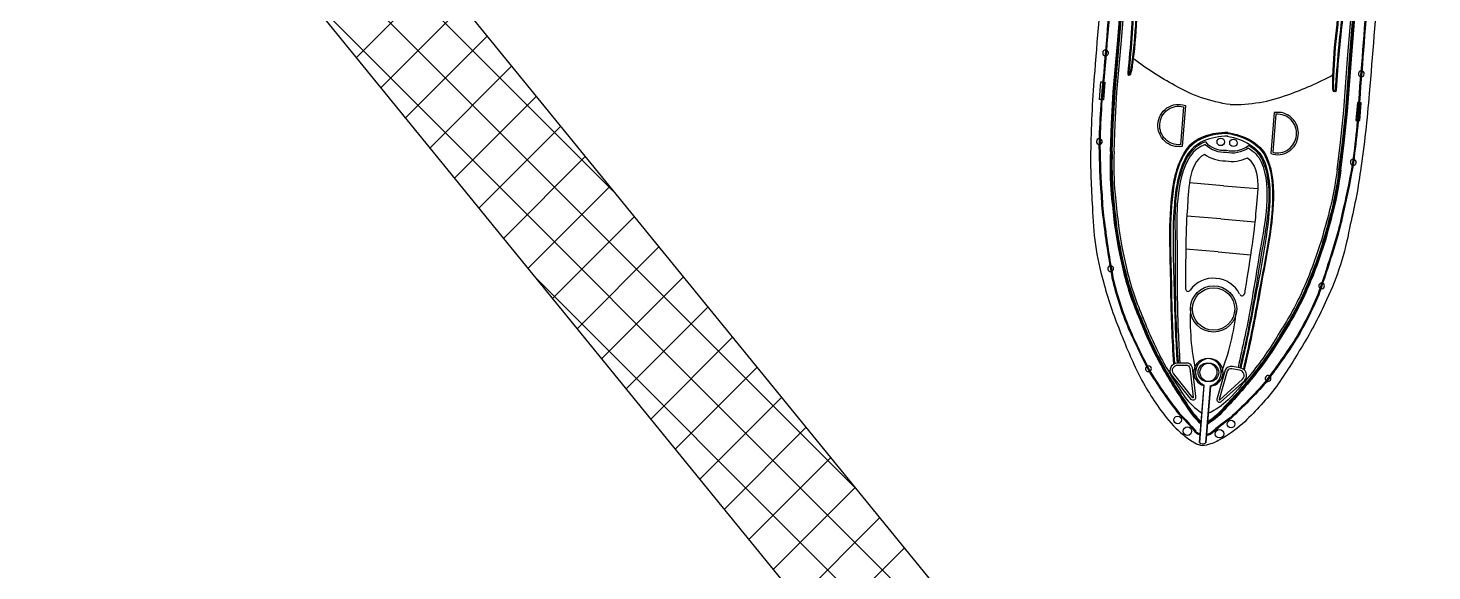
# Model space of a CAD drawing. Header units: metres. Extents: x 258469 to 261959, y 2180031 to 2183133.
# Drawn here: x 258469.1 to 258584.5, y 2182999.1 to 2183043.7 of the extents above; entities that cross this region are included whole.
import ezdxf

# ---------------------------------------------------------------- set-up
doc = ezdxf.new("R2010")
doc.units = ezdxf.units.M
doc.layers.add('PORT', color=5, linetype='Continuous')

msp = doc.modelspace()

# ---------------------------------------------------------------- linework, layer by layer
at = {"color": 32, "true_color": 0xcd6928}
for p, q in [((258567.38, 2183030.78), (258564.57, 2183031.01)), ((258567.38, 2183030.78), (258570.19, 2183030.55)), ((258567.16, 2183028.06), (258564.36, 2183028.29)), ((258567.16, 2183028.06), (258569.96, 2183027.83)), ((258566.94, 2183025.34), (258564.25, 2183025.56)), ((258566.94, 2183025.34), (258569.62, 2183025.12))]:
    msp.add_line(p, q, dxfattribs=at)
for points in [[(258571.05, 2183075.93, 0.01736), (258564.78, 2183076.29, 0.12634), (258561.76, 2183075.68, 0.172899), (258559.96, 2183072, 0.013884), (258559.56, 2183068.61, 0.008973), (258558.94, 2183063.78, 0.01509), (258558.34, 2183058.25, -0.002245), (258557.58, 2183049.7, 0.003342), (258556.79, 2183040.2, 0.016984), (258556.46, 2183033.83, 0.024546), (258556.61, 2183029.01, 0.067942), (258557.5, 2183022.9, 0.033948), (258558.86, 2183018.86, 0.022001), (258560.44, 2183015.22, 0.042872), (258562.53, 2183011.93, 0.059514), (258564.09, 2183010.31, 0.046364), (258565.01, 2183009.67, 0.104882), (258565.64, 2183009.45, 0.104882)], [(258571.05, 2183075.93, -0.01736), (258577.3, 2183075.27, -0.12634), (258580.19, 2183074.18, -0.172899), (258581.36, 2183070.26, -0.013884), (258581.21, 2183066.85, -0.008973), (258581.04, 2183061.98, -0.01509), (258580.74, 2183056.42, 0.002245), (258580.11, 2183047.86, -0.003342), (258579.35, 2183038.36, -0.016984), (258578.64, 2183032.02, -0.024546), (258577.73, 2183027.3, -0.067942), (258575.85, 2183021.41, -0.033948), (258573.86, 2183017.64, -0.022001), (258571.72, 2183014.3, -0.042872), (258569.12, 2183011.4, -0.059514), (258567.31, 2183010.05, -0.046364), (258566.31, 2183009.57, -0.104882), (258565.64, 2183009.45, -0.104882)], [(258558.08, 2183033.6), (258558.16, 2183035.87), (258558.31, 2183038.49), (258558.69, 2183042.74), (258559.16, 2183048.59), (258560.03, 2183057.96, 0.002601), (258560.56, 2183063.04, -0.004411), (258561, 2183067.36, -0.013009), (258561.45, 2183070.32, -0.113396), (258562.14, 2183071.86, -0.146005), (258562.97, 2183072.47, -1.595219)], [(258558.16, 2183033.6), (258558.23, 2183035.86), (258558.39, 2183038.48), (258558.76, 2183042.73), (258559.24, 2183048.58), (258560.11, 2183057.95, 0.002601), (258560.64, 2183063.03, -0.004411), (258561.08, 2183067.35, -0.013003), (258561.52, 2183070.3, -0.113337), (258562.2, 2183071.81, -0.144821), (258562.98, 2183072.39, -0.138987)], [(258558.23, 2183033.6), (258558.31, 2183035.86), (258558.47, 2183038.47), (258558.84, 2183042.73), (258559.32, 2183048.57), (258560.19, 2183057.94, 0.002601), (258560.71, 2183063.02, -0.00441), (258561.16, 2183067.34, -0.012997), (258561.6, 2183070.29, -0.113276), (258562.26, 2183071.77, -0.142458), (258563, 2183072.31, -0.142458)], [(258576.86, 2183032.08), (258577.15, 2183034.33), (258577.42, 2183036.93), (258577.74, 2183041.19), (258578.21, 2183047.04), (258578.87, 2183056.42, -0.002601), (258579.17, 2183061.52, 0.00441), (258579.43, 2183065.85, 0.012997), (258579.47, 2183068.83, 0.113276), (258579.05, 2183070.4, 0.142458), (258578.42, 2183071.06, 0.142458)], [(258576.94, 2183032.07), (258577.23, 2183034.32), (258577.49, 2183036.93), (258577.81, 2183041.18), (258578.29, 2183047.03), (258578.94, 2183056.42, -0.002601), (258579.25, 2183061.52, 0.004411), (258579.51, 2183065.85, 0.013003), (258579.55, 2183068.84, 0.113337), (258579.12, 2183070.44, 0.144821), (258578.44, 2183071.13, 0.138987)], [(258577.01, 2183032.06), (258577.3, 2183034.31), (258577.57, 2183036.92), (258577.89, 2183041.18), (258578.37, 2183047.03), (258579.02, 2183056.41, -0.002601), (258579.32, 2183061.51, 0.004411), (258579.58, 2183065.85, 0.013009), (258579.63, 2183068.84, 0.113396), (258579.19, 2183070.47, 0.146005), (258578.47, 2183071.21, 1.595219)], [(258569.17, 2183069.33), (258567.65, 2183069.46, 0.202722), (258562.72, 2183067.81, 0.178768), (258561.57, 2183065.57, -0.010028), (258561.08, 2183060.82, 0.005356), (258560.38, 2183052.97, 0.016605), (258559.96, 2183046.61, -0.018921), (258559.5, 2183040.02, 0.925873), (258559.76, 2183039.96, 0.041202), (258559.96, 2183041.12, 0.024461), (258560.28, 2183044.9, -0.012888), (258560.91, 2183052.17, 0.019359), (258561.18, 2183056.44, -0.002375), (258561.48, 2183061.37, 0.006386), (258561.76, 2183064.51, 0.013656), (258561.85, 2183065.77, 0.862706), (258561.61, 2183065.81, -0.648089)], [(258571.97, 2183069.1), (258573.36, 2183068.99, -0.202722), (258577.96, 2183066.57, -0.178768), (258578.73, 2183064.17, 0.010028), (258578.45, 2183059.41, -0.005356), (258577.87, 2183051.55, -0.016605), (258577.26, 2183045.21, 0.018921), (258576.64, 2183038.62, -0.925873), (258576.39, 2183038.61, -0.041202), (258576.37, 2183039.79, -0.024461), (258576.67, 2183043.56, 0.012888), (258577.22, 2183050.85, -0.019359), (258577.65, 2183055.1, 0.002375), (258578.15, 2183060.02, -0.006386), (258578.38, 2183063.16, -0.013656), (258578.5, 2183064.41, -0.862706), (258578.74, 2183064.42, 0.648089)], [(258558.39, 2183033.59), (258558.46, 2183035.85), (258558.62, 2183038.46), (258558.99, 2183042.71), (258559.47, 2183048.56), (258560.34, 2183057.92, 0.002601), (258560.86, 2183063.01, -0.00441), (258561.31, 2183067.32, -0.002867), (258561.39, 2183067.97, -0.002867)], [(258576.71, 2183032.1), (258577, 2183034.34), (258577.27, 2183036.95), (258577.58, 2183041.2), (258578.06, 2183047.05), (258578.71, 2183056.43, -0.002601), (258579.02, 2183061.53, 0.00441), (258579.28, 2183065.86, 0.002867), (258579.3, 2183066.52, 0.002867)], [(258561.68, 2183065.79, 0.016488), (258561.65, 2183065.56, -0.010023), (258561.16, 2183060.81, 0.005356), (258560.46, 2183052.96, 0.016607), (258560.04, 2183046.61, -0.018921), (258559.58, 2183040.01, -0.01143), (258559.58, 2183040.01, 0.913283), (258559.68, 2183039.98, 0.041174), (258559.89, 2183041.13, 0.024478), (258560.2, 2183044.9, -0.012889), (258560.84, 2183052.18, 0.019362), (258561.1, 2183056.44, -0.002377), (258561.4, 2183061.38, 0.006391), (258561.68, 2183064.52, 0.013664), (258561.77, 2183065.77, -0.000701), (258561.77, 2183065.77, 0.819976), (258561.68, 2183065.79, 0.819976)], [(258578.66, 2183064.41, -0.016488), (258578.66, 2183064.18, 0.010023), (258578.37, 2183059.41, -0.005356), (258577.8, 2183051.55, -0.016607), (258577.18, 2183045.22, 0.018921), (258576.57, 2183038.63, 0.01143), (258576.57, 2183038.62, -0.913283), (258576.46, 2183038.62, -0.041174), (258576.45, 2183039.78, -0.024478), (258576.75, 2183043.56, 0.012889), (258577.3, 2183050.84, -0.019362), (258577.72, 2183055.09, 0.002377), (258578.22, 2183060.01, -0.006391), (258578.45, 2183063.15, -0.013664), (258578.57, 2183064.4, 0.000701), (258578.57, 2183064.4, -0.819976), (258578.66, 2183064.41, -0.819976)], [(258559.61, 2183063.38, -0.006425), (258559.11, 2183058.16, -0.002217), (258558.36, 2183049.62, 0.003368), (258557.53, 2183040.06, 0.024633), (258557.14, 2183034.02, 0.015037), (258557.31, 2183030.02, 0.025439), (258557.51, 2183027.8, 0.013843), (258558.21, 2183023.21, 0.040266), (258559.55, 2183019.07, 0.016729), (258561.33, 2183015.41, 0.029739), (258563.71, 2183012.02, -0.01525), (258565.03, 2183010.58, 0.132389), (258565.31, 2183010.37, 0.028442), (258565.44, 2183010.31, 0.028442)], [(258559.69, 2183063.38, -0.006424), (258559.19, 2183058.15, -0.002217), (258558.44, 2183049.62, 0.003368), (258557.6, 2183040.05, 0.024633), (258557.22, 2183034.02, 0.015038), (258557.39, 2183030.03, 0.025461), (258557.59, 2183027.81, 0.013839), (258558.29, 2183023.22, 0.040238), (258559.62, 2183019.1, 0.016715), (258561.39, 2183015.45, 0.029693), (258563.77, 2183012.07, -0.015234), (258565.09, 2183010.63, 0.134036), (258565.34, 2183010.44, 0.024879), (258565.45, 2183010.39, 0.024879)], [(258580.32, 2183061.7, 0.006425), (258579.96, 2183056.46, 0.002217), (258579.32, 2183047.92, -0.003368), (258578.6, 2183038.34, -0.024633), (258578, 2183032.32, -0.015037), (258577.19, 2183028.4, -0.025439), (258576.63, 2183026.24, -0.013843), (258575.2, 2183021.82, -0.040266), (258573.22, 2183017.95, -0.016729), (258570.87, 2183014.63, -0.029739), (258567.97, 2183011.67, 0.01525), (258566.44, 2183010.46, -0.132389), (258566.12, 2183010.3, -0.028442), (258565.98, 2183010.27, -0.028442)], [(258580.24, 2183061.71, 0.006424), (258579.88, 2183056.47, 0.002217), (258579.25, 2183047.92, -0.003368), (258578.52, 2183038.35, -0.024633), (258577.93, 2183032.33, -0.015038), (258577.11, 2183028.42, -0.025461), (258576.56, 2183026.27, -0.013839), (258575.13, 2183021.85, -0.040238), (258573.15, 2183018, -0.016715), (258570.81, 2183014.68, -0.029693), (258567.92, 2183011.73, 0.015234), (258566.38, 2183010.52, -0.134036), (258566.1, 2183010.37, -0.024879), (258565.99, 2183010.35, -0.024879)], [(258567.92, 2183037.45, -0.096403), (258563.37, 2183039.02, -0.040538), (258559.98, 2183041.21, -1.92312)], [(258567.92, 2183037.45, 0.096403), (258572.67, 2183038.26, 0.040538), (258576.37, 2183039.88, 1.92312)], [(258564.24, 2183037.38), (258563.97, 2183034.01, -0.483063), (258561.99, 2183035.83, -0.50024), (258564.24, 2183037.38, -0.418424)], [(258571.54, 2183036.79), (258571.27, 2183033.42, 0.483063), (258573.52, 2183034.9, 0.50024), (258571.54, 2183036.79, 0.418424)], [(258558.08, 2183033.6, 0.031596), (258558.15, 2183030.07, 0.004928), (258558.4, 2183027.73, 0.02844), (258559.16, 2183023.7, 0.042875), (258560.49, 2183019.79, 0.035347), (258562.22, 2183016.06, 0.024093), (258564.23, 2183012.81, 0.079837), (258565.52, 2183011.22)], [(258558.16, 2183033.6, 0.031592), (258558.23, 2183030.07, 0.004926), (258558.48, 2183027.74, 0.028436), (258559.24, 2183023.72, 0.042895), (258560.56, 2183019.82, 0.035363), (258562.28, 2183016.1, 0.024111), (258564.29, 2183012.85, 0.077658), (258565.53, 2183011.32, 0.077658)], [(258558.23, 2183033.59, 0.031588), (258558.31, 2183030.08, 0.004924), (258558.55, 2183027.75, 0.028433), (258559.31, 2183023.74, 0.042917), (258560.63, 2183019.85, 0.035379), (258562.35, 2183016.13, 0.02413), (258564.36, 2183012.89, 0.075408), (258565.53, 2183011.41, 0.075408)], [(258558.39, 2183033.59, 0.031581), (258558.46, 2183030.09, 0.00492), (258558.71, 2183027.76, 0.028426), (258559.46, 2183023.77, 0.042959), (258560.77, 2183019.91, 0.035411), (258562.48, 2183016.21, 0.028829), (258564.17, 2183013.48, 0.092336), (258565.59, 2183012.13, 0.080328)], [(258577.01, 2183032.06, -0.031596), (258576.37, 2183028.59, -0.004928), (258575.75, 2183026.32, -0.02844), (258574.34, 2183022.46, -0.042875), (258572.41, 2183018.83, -0.035347), (258570.1, 2183015.42, -0.024093), (258567.59, 2183012.53, -0.079837), (258566.05, 2183011.18)], [(258576.94, 2183032.07, -0.031592), (258576.29, 2183028.6, -0.004926), (258575.67, 2183026.34, -0.028436), (258574.27, 2183022.5, -0.042895), (258572.34, 2183018.87, -0.035363), (258570.04, 2183015.47, -0.024111), (258567.53, 2183012.59, -0.077658), (258566.06, 2183011.27, -0.077658)], [(258576.86, 2183032.08, -0.031588), (258576.22, 2183028.62, -0.004924), (258575.6, 2183026.36, -0.028433), (258574.2, 2183022.53, -0.042917), (258572.28, 2183018.91, -0.035379), (258569.98, 2183015.51, -0.02413), (258567.47, 2183012.64, -0.075408), (258566.07, 2183011.37, -0.075408)], [(258576.71, 2183032.1, -0.031581), (258576.07, 2183028.66, -0.00492), (258575.45, 2183026.4, -0.028426), (258574.06, 2183022.59, -0.042959), (258572.14, 2183018.99, -0.035411), (258569.86, 2183015.61, -0.028829), (258567.75, 2183013.19, -0.092336), (258566.13, 2183012.09, -0.080328)], [(258563.64, 2183016.24), (258564.26, 2183016.24, -0.382221), (258564.8, 2183015.84), (258565.07, 2183013.46, -0.786544), (258564.72, 2183013.23), (258563.11, 2183015.24, -0.616464), (258563.64, 2183016.24, -3.844907)], [(258568.72, 2183015.83), (258568.11, 2183015.93, 0.382221), (258567.51, 2183015.62), (258566.86, 2183013.32, 0.786544), (258567.17, 2183013.03), (258569.09, 2183014.76, 0.616464), (258568.72, 2183015.83, 3.844907)]]:
    msp.add_lwpolyline(points, format="xyb", dxfattribs=at)
for points in [[(258557.32, 2183037.86), (258557.19, 2183037.87), (258557.3, 2183039.32), (258557.45, 2183039.31)], [(258557.52, 2183039.31), (258557.62, 2183039.3), (258557.51, 2183037.84), (258557.39, 2183037.85)], [(258578.48, 2183037.6), (258578.38, 2183037.61), (258578.26, 2183036.15), (258578.38, 2183036.14)], [(258578.45, 2183036.14), (258578.58, 2183036.13), (258578.7, 2183037.58), (258578.56, 2183037.6)], [(258565.39, 2183009.69), (258565.78, 2183014.4)], [(258565.77, 2183014.37), (258565.39, 2183009.69)], [(258565.93, 2183009.65), (258566.31, 2183014.36)], [(258566.31, 2183014.32), (258565.93, 2183009.65)]]:
    msp.add_lwpolyline(points, dxfattribs=at)
for points in [[(258564.08, 2183037.27), (258563.83, 2183034.15, -0.460147), (258562.14, 2183035.83, -0.47706)], [(258571.68, 2183036.65), (258571.43, 2183033.53, 0.460147), (258573.37, 2183034.91, 0.47706)], [(258563.64, 2183016.05), (258564.27, 2183016.05, -0.383069), (258564.61, 2183015.81), (258564.88, 2183013.41, -0.853636), (258564.85, 2183013.36), (258563.26, 2183015.36, -0.613527)], [(258568.69, 2183015.64), (258568.07, 2183015.74, 0.383069), (258567.69, 2183015.56), (258567.03, 2183013.23, 0.853636), (258567.06, 2183013.18), (258568.95, 2183014.89, 0.613527)]]:
    msp.add_lwpolyline(points, format="xyb", close=True, dxfattribs=at)
for centre, radius in [((258567.15, 2183034.38), 0.305), ((258568.19, 2183034.3), 0.305), ((258566.56, 2183020.66), 1.9), ((258566.56, 2183020.66), 1.9), ((258566.56, 2183020.66), 1.74), ((258566.56, 2183020.66), 1.74), ((258566.06, 2183015.46), 0.771), ((258566.21, 2183015.45), 0.771), ((258563.6, 2183011.55), 0.313), ((258564.41, 2183010.62), 0.349), ((258568, 2183011.2), 0.313), ((258567.05, 2183010.41), 0.349)]:
    msp.add_circle(centre, radius, dxfattribs=at)
for centre, radius, start, end in [((258557.68, 2183041.69), 0.237, 90.2202, 260.3194), ((258557.68, 2183041.69), 0.237, 278.9795, 71.5601), ((258578.71, 2183039.98), 0.237, 99.1388, 251.7194), ((258578.71, 2183039.98), 0.237, 270.3796, 80.4787), ((258557.17, 2183034.41), 0.237, 93.6233, 264.0299), ((258557.17, 2183034.41), 0.237, 282.6888, 74.9644), ((258567.46, 2183035.84), 2.3, 226.3112, 274.061), ((258567.46, 2183035.84), 2.15, 222.8539, 274.061), ((258568.11, 2183035.79), 2.15, 256.6379, 307.845), ((258567.49, 2183035.72), 2.89, 234.4736, 271.0759), ((258568.07, 2183035.67), 2.89, 259.623, 296.2253), ((258568.11, 2183035.79), 2.3, 256.6379, 304.3877), ((258578.04, 2183032.71), 0.237, 95.7345, 248.0101), ((258578.04, 2183032.71), 0.237, 266.669, 77.0756), ((258558.1, 2183023.97), 0.237, 105.6379, 273.7336), ((258558.1, 2183023.97), 0.237, 292.3687, 87.0029), ((258566.51, 2183020.9), 2.28, 83.6091, 145.4102), ((258566.64, 2183020.89), 2.28, 25.2887, 87.0898), ((258575.44, 2183022.56), 0.237, 83.696, 238.3302), ((258575.44, 2183022.56), 0.237, 256.9653, 65.061), ((258564.46, 2183022.31), 0.202, 179.6871, 326.1548), ((258568.89, 2183021.95), 0.202, 204.5441, 351.0118), ((258584.78, 2183019.74), 20.14, 176.9513, 192.0221), ((258548.42, 2183022.7), 20.14, 338.6768, 353.7476), ((258561.21, 2183015.75), 0.237, 129.977, 285.119), ((258561.21, 2183015.75), 0.237, 303.7568, 111.3392), ((258566.06, 2183015.46), 1.13, 283.0159, 255.4655), ((258566.21, 2183015.45), 1.13, 275.2334, 247.683), ((258571.04, 2183014.95), 0.237, 59.3597, 226.9421), ((258571.04, 2183014.95), 0.237, 245.5799, 40.7219), ((258565.69, 2183010.04), 0.456, 229.2568, 301.4421), ((258565.69, 2183010.04), 0.456, 229.2568, 301.4421)]:
    msp.add_arc(centre, radius, start, end, dxfattribs=at)
for points, knots in [([(258567.74, 2183035.15), (258566.42, 2183035.15), (258565, 2183034.79), (258563.51, 2183032.54), (258563.23, 2183031.17), (258562.8, 2183027.25), (258563.01, 2183024.71), (258563.04, 2183020.13), (258563.14, 2183018.17), (258563.26, 2183016.13)], [0, 0, 0, 0, 0.0462196, 0.0462196, 0.0924392, 0.0924392, 0.1947325, 0.1947325, 0.2709084, 0.2709084, 0.2709084, 0.2709084]), ([(258567.74, 2183035.15), (258569.03, 2183034.94), (258570.37, 2183034.35), (258571.49, 2183031.9), (258571.53, 2183030.49), (258571.32, 2183026.56), (258570.71, 2183024.09), (258569.94, 2183019.57), (258569.52, 2183017.65), (258569.07, 2183015.66)], [0, 0, 0, 0, 0.0462196, 0.0462196, 0.0924392, 0.0924392, 0.1947325, 0.1947325, 0.2709084, 0.2709084, 0.2709084, 0.2709084]), ([(258567.74, 2183035.08), (258566.38, 2183035.07), (258564.96, 2183034.66), (258563.5, 2183032.32), (258563.27, 2183030.91), (258562.89, 2183026.97), (258563.08, 2183024.42), (258563.13, 2183019.95), (258563.22, 2183018.1), (258563.34, 2183016.18)], [0, 0, 0, 0, 0.0480884, 0.0480884, 0.0961768, 0.0961768, 0.1985377, 0.1985377, 0.2704106, 0.2704106, 0.2704106, 0.2704106]), ([(258567.74, 2183034.85), (258566.35, 2183034.84), (258564.99, 2183034.39), (258563.63, 2183031.96), (258563.44, 2183030.51), (258563.12, 2183026.51), (258563.29, 2183023.89), (258563.38, 2183019.56), (258563.46, 2183017.89), (258563.56, 2183016.24)], [0, 0, 0, 0, 0.0508337, 0.0508337, 0.1016674, 0.1016674, 0.2060328, 0.2060328, 0.2709084, 0.2709084, 0.2709084, 0.2709084]), ([(258565.89, 2183034.38), (258565.62, 2183034.28), (258564.51, 2183033.71), (258563.29, 2183030.64), (258563.45, 2183026.09), (258563.36, 2183021.02), (258563.56, 2183017.63), (258563.64, 2183016.24)], [0.0234044, 0.0234044, 0.0234044, 0.0234044, 0.0350942, 0.0739111, 0.138251, 0.2165713, 0.2709084, 0.2709084, 0.2709084, 0.2709084]), ([(258565.88, 2183034.18), (258565.38, 2183033.97), (258564.95, 2183033.67), (258564, 2183032.25), (258563.73, 2183030.9), (258563.5, 2183028.5), (258563.55, 2183027.31), (258563.57, 2183023.69), (258563.54, 2183021.25), (258563.69, 2183017.97), (258563.74, 2183017.11), (258563.79, 2183016.25)], [0.0248254, 0.0248254, 0.0248254, 0.0248254, 0.0474598, 0.0474598, 0.0949196, 0.0949196, 0.1423794, 0.1423794, 0.237299, 0.237299, 0.2709084, 0.2709084, 0.2709084, 0.2709084]), ([(258567.68, 2183034.85), (258569.05, 2183034.62), (258570.32, 2183033.95), (258571.27, 2183031.34), (258571.22, 2183029.88), (258570.89, 2183025.87), (258570.3, 2183023.32), (258569.51, 2183019.06), (258569.16, 2183017.43), (258568.8, 2183015.81)], [0, 0, 0, 0, 0.0508337, 0.0508337, 0.1016674, 0.1016674, 0.2060328, 0.2060328, 0.2709084, 0.2709084, 0.2709084, 0.2709084]), ([(258567.72, 2183035.08), (258569.06, 2183034.85), (258570.39, 2183034.22), (258571.45, 2183031.67), (258571.46, 2183030.24), (258571.2, 2183026.29), (258570.6, 2183023.81), (258569.82, 2183019.4), (258569.43, 2183017.59), (258569.01, 2183015.71)], [0, 0, 0, 0, 0.0480884, 0.0480884, 0.0961768, 0.0961768, 0.1985377, 0.1985377, 0.2704106, 0.2704106, 0.2704106, 0.2704106]), ([(258569.43, 2183034.09), (258569.68, 2183033.95), (258570.68, 2183033.21), (258571.39, 2183029.98), (258570.5, 2183025.51), (258569.77, 2183020.49), (258569.03, 2183017.19), (258568.72, 2183015.83)], [0.0234044, 0.0234044, 0.0234044, 0.0234044, 0.0350942, 0.0739111, 0.138251, 0.2165713, 0.2709084, 0.2709084, 0.2709084, 0.2709084]), ([(258565.81, 2183033.36), (258564.41, 2183032.6), (258564.51, 2183030.12), (258564.29, 2183027.67), (258564.24, 2183024.43), (258564.26, 2183022.3)], [0.0313661, 0.0313661, 0.0313661, 0.0313661, 0.1084744, 0.1084744, 0.1920729, 0.1920729, 0.1920729, 0.1920729]), ([(258569.41, 2183033.89), (258569.87, 2183033.6), (258570.24, 2183033.24), (258570.95, 2183031.68), (258571, 2183030.31), (258570.84, 2183027.91), (258570.6, 2183026.74), (258569.99, 2183023.17), (258569.63, 2183020.75), (258568.95, 2183017.54), (258568.76, 2183016.7), (258568.57, 2183015.86)], [0.0248254, 0.0248254, 0.0248254, 0.0248254, 0.0474598, 0.0474598, 0.0949196, 0.0949196, 0.1423794, 0.1423794, 0.237299, 0.237299, 0.2709084, 0.2709084, 0.2709084, 0.2709084]), ([(258569.35, 2183033.08), (258570.61, 2183032.09), (258570.1, 2183029.66), (258569.93, 2183027.21), (258569.45, 2183024.01), (258569.09, 2183021.91)], [0.0313661, 0.0313661, 0.0313661, 0.0313661, 0.1084744, 0.1084744, 0.1920729, 0.1920729, 0.1920729, 0.1920729])]:
    msp.add_open_spline(points, degree=3, knots=knots, dxfattribs=at)
at = {"layer": 'PORT'}
for p, q in [((258584.51, 2182947.86), (258476.46, 2183080.38)), ((258469.11, 2183074.39), (258576.77, 2182942.35))]:
    msp.add_line(p, q, dxfattribs=at)
at = {"layer": 'PORT', "linetype": 'Continuous'}
for p, q in [((258517.51, 2183030.04), (258471.34, 2183076.21)), ((258537.34, 2183005.72), (258471.06, 2183071.99)), ((258496.08, 2183041.3), (258502.83, 2183048.04)), ((258557.17, 2182981.4), (258490.89, 2183047.67)), ((258498.1, 2183038.83), (258504.84, 2183045.57)), ((258500.12, 2183036.36), (258506.86, 2183043.1)), ((258502.13, 2183033.88), (258508.88, 2183040.62)), ((258504.15, 2183031.41), (258510.89, 2183038.15)), ((258506.17, 2183028.94), (258512.91, 2183035.68)), ((258508.19, 2183026.46), (258514.93, 2183033.2)), ((258510.2, 2183023.99), (258516.94, 2183030.73)), ((258512.22, 2183021.52), (258518.96, 2183028.26)), ((258514.24, 2183019.04), (258520.98, 2183025.78)), ((258577, 2182957.08), (258510.72, 2183023.35)), ((258516.25, 2183016.57), (258522.99, 2183023.31)), ((258518.27, 2183014.1), (258525.01, 2183020.84)), ((258520.29, 2183011.62), (258527.03, 2183018.36)), ((258522.3, 2183009.15), (258529.04, 2183015.89)), ((258524.32, 2183006.68), (258531.06, 2183013.42)), ((258526.34, 2183004.2), (258533.08, 2183010.94)), ((258528.35, 2183001.73), (258535.09, 2183008.47)), ((258530.37, 2182999.26), (258537.11, 2183006)), ((258532.39, 2182996.78), (258539.13, 2183003.52)), ((258534.4, 2182994.31), (258541.14, 2183001.05))]:
    msp.add_line(p, q, dxfattribs=at)

doc.saveas('drawing.dxf')
